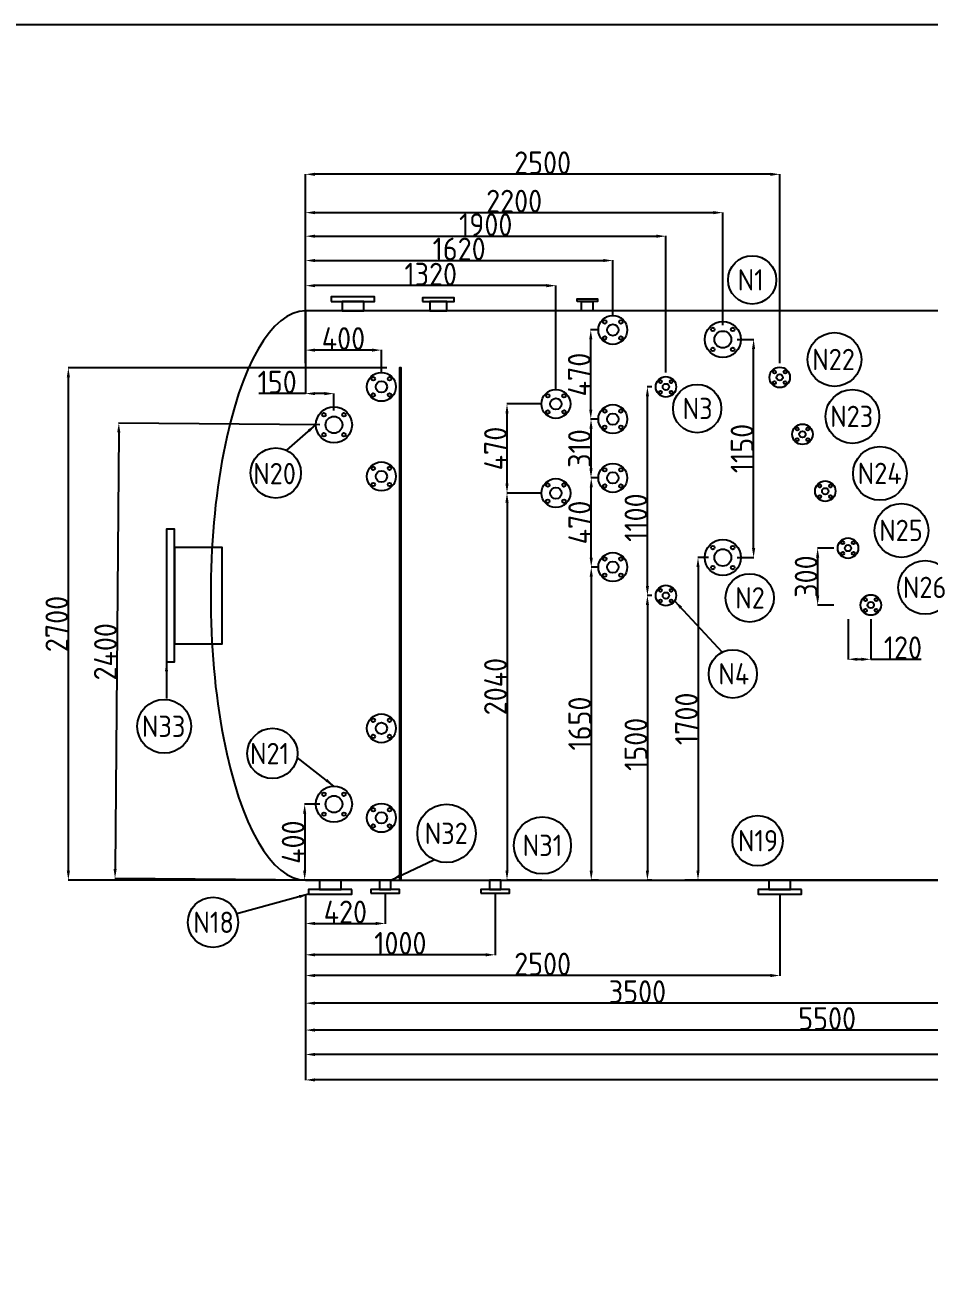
# Model space of a CAD drawing. Header units: inches. Extents: x 23330 to 45059, y 73 to 14133.
# Drawn here: x 27509 to 32275, y 7554 to 14133 of the extents above; entities that cross this region are included whole.
import ezdxf

# ---------------------------------------------------------------- set-up
doc = ezdxf.new("R2010")
doc.units = ezdxf.units.IN
doc.header["$LTSCALE"] = 40
doc.header["$MEASUREMENT"] = 0
doc.linetypes.add('CENTER2', pattern=[1.125, 0.75, -0.125, 0.125, -0.125])
doc.layers.add('fitting', color=7, linetype='CENTER2', lineweight=0)
doc.styles.get("Standard").update_dxf_attribs({"font": 'isocp.shx', "height": 120, "bigfont": '@extfont2.shx'})
doc.dimstyles.new('ISO-25', dxfattribs={"dimtxt": 120, "dimasz": 50, "dimexe": 1.25, "dimexo": 75, "dimtad": 1, "dimdec": 0, "dimtxsty": 'Standard', "dimcen": 0, "dimclrd": 1, "dimclre": 1, "dimclrt": 1, "dimazin": 0, "dimtfac": 1, "dimtdec": 0, "dimtmove": 0, "dimatfit": 3, "dimfxl": 1, "dimtfillclr": 1, "dimarcsym": 0})

# ---------------------------------------------------------------- blocks, each defined once
blk = doc.blocks.new('*U1')
blk.add_circle((0, 0), 9.53)
blk = doc.blocks.new('*U2')
at = {"color": 0, "linetype": 'ByBlock', "lineweight": -2, "transparency": 16777216}
for p, rotation in [((3339.6, 2662.7), 90.00000000000001), ((3339.6, 2557.3), 180), ((3444.9, 2557.3), 270)]:
    blk.add_blockref('*U1', p, dxfattribs=dict(at, rotation=rotation))
blk.add_blockref('*U1', (3444.9, 2662.7), dxfattribs=at)
blk = doc.blocks.new('*U3')
blk.add_circle((0, 0), 9.53)
blk = doc.blocks.new('*U4')
at = {"color": 0, "linetype": 'ByBlock', "lineweight": -2, "transparency": 16777216}
for p, rotation in [((3339.6, 2662.7), 90.00000000000001), ((3339.6, 2557.3), 180), ((3444.9, 2557.3), 270)]:
    blk.add_blockref('*U3', p, dxfattribs=dict(at, rotation=rotation))
blk.add_blockref('*U3', (3444.9, 2662.7), dxfattribs=at)
blk = doc.blocks.new('*U5')
blk.add_circle((0, 0), 7.87)
blk = doc.blocks.new('*U6')
at = {"color": 0, "linetype": 'ByBlock', "lineweight": -2, "transparency": 16777216}
for p, rotation in [((3853, 2645.4), 90), ((3932.4, 2645.4), 270), ((3892.7, 2605.7), 180)]:
    blk.add_blockref('*U5', p, dxfattribs=dict(at, rotation=rotation))
blk.add_blockref('*U5', (3892.7, 2685.1), dxfattribs=at)
blk = doc.blocks.new('*U7')
blk.add_circle((0, 0), 7.87)
blk = doc.blocks.new('*U8')
at = {"color": 0, "linetype": 'ByBlock', "lineweight": -2, "transparency": 16777216}
for p, rotation in [((3853, 2645.4), 90), ((3932.4, 2645.4), 270), ((3892.7, 2605.7), 180)]:
    blk.add_blockref('*U7', p, dxfattribs=dict(at, rotation=rotation))
blk.add_blockref('*U7', (3892.7, 2685.1), dxfattribs=at)
blk = doc.blocks.new('*U9')
blk.add_circle((0, 0), 9.53)
blk = doc.blocks.new('*U10')
at = {"color": 0, "linetype": 'ByBlock', "lineweight": -2, "transparency": 16777216}
for p, rotation in [((3339.6, 2662.7), 90.00000000000001), ((3339.6, 2557.3), 180), ((3444.9, 2557.3), 270)]:
    blk.add_blockref('*U9', p, dxfattribs=dict(at, rotation=rotation))
blk.add_blockref('*U9', (3444.9, 2662.7), dxfattribs=at)
blk = doc.blocks.new('*U11')
blk.add_circle((0, 0), 9.53)
blk = doc.blocks.new('*U12')
at = {"color": 0, "linetype": 'ByBlock', "lineweight": -2, "transparency": 16777216}
for p, rotation in [((3339.6, 2662.7), 90.00000000000001), ((3339.6, 2557.3), 180), ((3444.9, 2557.3), 270)]:
    blk.add_blockref('*U11', p, dxfattribs=dict(at, rotation=rotation))
blk.add_blockref('*U11', (3444.9, 2662.7), dxfattribs=at)
blk = doc.blocks.new('*U13')
blk.add_circle((0, 0), 7.87)
blk = doc.blocks.new('*U14')
at = {"color": 0, "linetype": 'ByBlock', "lineweight": -2, "transparency": 16777216}
for p, rotation in [((3853, 2645.4), 90), ((3932.4, 2645.4), 270), ((3892.7, 2605.7), 180)]:
    blk.add_blockref('*U13', p, dxfattribs=dict(at, rotation=rotation))
blk.add_blockref('*U13', (3892.7, 2685.1), dxfattribs=at)
blk = doc.blocks.new('*U15')
blk.add_circle((0, 0), 7.87)
blk = doc.blocks.new('*U16')
at = {"color": 0, "linetype": 'ByBlock', "lineweight": -2, "transparency": 16777216}
for p, rotation in [((3853, 2645.4), 90), ((3932.4, 2645.4), 270), ((3892.7, 2605.7), 180)]:
    blk.add_blockref('*U15', p, dxfattribs=dict(at, rotation=rotation))
blk.add_blockref('*U15', (3892.7, 2685.1), dxfattribs=at)
blk = doc.blocks.new('*U17')
blk.add_circle((0, 0), 7.87)
blk = doc.blocks.new('*U18')
at = {"color": 0, "linetype": 'ByBlock', "lineweight": -2, "transparency": 16777216}
for p, rotation in [((3853, 2645.4), 90), ((3932.4, 2645.4), 270), ((3892.7, 2605.7), 180)]:
    blk.add_blockref('*U17', p, dxfattribs=dict(at, rotation=rotation))
blk.add_blockref('*U17', (3892.7, 2685.1), dxfattribs=at)
blk = doc.blocks.new('*U19')
blk.add_circle((0, 0), 7.87)
blk = doc.blocks.new('*U20')
at = {"color": 0, "linetype": 'ByBlock', "lineweight": -2, "transparency": 16777216}
for p, rotation in [((3853, 2645.4), 90), ((3932.4, 2645.4), 270), ((3892.7, 2605.7), 180)]:
    blk.add_blockref('*U19', p, dxfattribs=dict(at, rotation=rotation))
blk.add_blockref('*U19', (3892.7, 2685.1), dxfattribs=at)
blk = doc.blocks.new('*U21')
blk.add_circle((0, 0), 7.87)
blk = doc.blocks.new('*U22')
at = {"color": 0, "linetype": 'ByBlock', "lineweight": -2, "transparency": 16777216}
for p, rotation in [((3853, 2645.4), 90), ((3932.4, 2645.4), 270), ((3892.7, 2605.7), 180)]:
    blk.add_blockref('*U21', p, dxfattribs=dict(at, rotation=rotation))
blk.add_blockref('*U21', (3892.7, 2685.1), dxfattribs=at)
blk = doc.blocks.new('*U23')
blk.add_circle((0, 0), 9.55)
blk = doc.blocks.new('*U24')
at = {"color": 0, "linetype": 'ByBlock', "lineweight": -2, "transparency": 16777216}
blk.add_blockref('*U23', (4349.7, 2315.5), dxfattribs=at)
for p, rotation in [((4289.3, 2255.2), 90), ((4410, 2255.2), 270.0000000000001), ((4349.7, 2194.8), 180)]:
    blk.add_blockref('*U23', p, dxfattribs=dict(at, rotation=rotation))
blk = doc.blocks.new('*U25')
blk.add_circle((0, 0), 9.55)
blk = doc.blocks.new('*U26')
at = {"color": 0, "linetype": 'ByBlock', "lineweight": -2, "transparency": 16777216}
blk.add_blockref('*U25', (4349.7, 2315.5), dxfattribs=at)
for p, rotation in [((4289.3, 2255.2), 90), ((4410, 2255.2), 270.0000000000001), ((4349.7, 2194.8), 180)]:
    blk.add_blockref('*U25', p, dxfattribs=dict(at, rotation=rotation))
blk = doc.blocks.new('*U27')
blk.add_circle((0, 0), 9.55)
blk = doc.blocks.new('*U28')
at = {"color": 0, "linetype": 'ByBlock', "lineweight": -2, "transparency": 16777216}
blk.add_blockref('*U27', (4349.7, 2315.5), dxfattribs=at)
for p, rotation in [((4289.3, 2255.2), 90), ((4410, 2255.2), 270.0000000000001), ((4349.7, 2194.8), 180)]:
    blk.add_blockref('*U27', p, dxfattribs=dict(at, rotation=rotation))
blk = doc.blocks.new('*U29')
blk.add_circle((0, 0), 9.55)
blk = doc.blocks.new('*U30')
at = {"color": 0, "linetype": 'ByBlock', "lineweight": -2, "transparency": 16777216}
blk.add_blockref('*U29', (4349.7, 2315.5), dxfattribs=at)
for p, rotation in [((4289.3, 2255.2), 90), ((4410, 2255.2), 270.0000000000001), ((4349.7, 2194.8), 180)]:
    blk.add_blockref('*U29', p, dxfattribs=dict(at, rotation=rotation))
blk = doc.blocks.new('*U31')
blk.add_circle((0, 0), 9.55)
blk = doc.blocks.new('*U32')
at = {"color": 0, "linetype": 'ByBlock', "lineweight": -2, "transparency": 16777216}
blk.add_blockref('*U31', (4349.7, 2315.5), dxfattribs=at)
for p, rotation in [((4289.3, 2255.2), 90), ((4410, 2255.2), 270.0000000000001), ((4349.7, 2194.8), 180)]:
    blk.add_blockref('*U31', p, dxfattribs=dict(at, rotation=rotation))
blk = doc.blocks.new('*U33')
blk.add_circle((0, 0), 9.55)
blk = doc.blocks.new('*U34')
at = {"color": 0, "linetype": 'ByBlock', "lineweight": -2, "transparency": 16777216}
blk.add_blockref('*U33', (4349.7, 2315.5), dxfattribs=at)
for p, rotation in [((4289.3, 2255.2), 90), ((4410, 2255.2), 270.0000000000001), ((4349.7, 2194.8), 180)]:
    blk.add_blockref('*U33', p, dxfattribs=dict(at, rotation=rotation))
blk = doc.blocks.new('*U35')
blk.add_circle((0, 0), 9.55)
blk = doc.blocks.new('*U36')
at = {"color": 0, "linetype": 'ByBlock', "lineweight": -2, "transparency": 16777216}
blk.add_blockref('*U35', (4349.7, 2315.5), dxfattribs=at)
for p, rotation in [((4289.3, 2255.2), 90), ((4410, 2255.2), 270.0000000000001), ((4349.7, 2194.8), 180)]:
    blk.add_blockref('*U35', p, dxfattribs=dict(at, rotation=rotation))
blk = doc.blocks.new('*U37')
blk.add_circle((0, 0), 9.55)
blk = doc.blocks.new('*U38')
at = {"color": 0, "linetype": 'ByBlock', "lineweight": -2, "transparency": 16777216}
blk.add_blockref('*U37', (4349.7, 2315.5), dxfattribs=at)
for p, rotation in [((4289.3, 2255.2), 90), ((4410, 2255.2), 270.0000000000001), ((4349.7, 2194.8), 180)]:
    blk.add_blockref('*U37', p, dxfattribs=dict(at, rotation=rotation))
blk = doc.blocks.new('*U39')
blk.add_circle((0, 0), 9.55)
blk = doc.blocks.new('*U40')
at = {"color": 0, "linetype": 'ByBlock', "lineweight": -2, "transparency": 16777216}
blk.add_blockref('*U39', (4349.7, 2315.5), dxfattribs=at)
for p, rotation in [((4289.3, 2255.2), 90), ((4410, 2255.2), 270.0000000000001), ((4349.7, 2194.8), 180)]:
    blk.add_blockref('*U39', p, dxfattribs=dict(at, rotation=rotation))
blk = doc.blocks.new('*U41')
blk.add_circle((0, 0), 9.55)
blk = doc.blocks.new('*U42')
at = {"color": 0, "linetype": 'ByBlock', "lineweight": -2, "transparency": 16777216}
blk.add_blockref('*U41', (4349.7, 2315.5), dxfattribs=at)
for p, rotation in [((4289.3, 2255.2), 90), ((4410, 2255.2), 270.0000000000001), ((4349.7, 2194.8), 180)]:
    blk.add_blockref('*U41', p, dxfattribs=dict(at, rotation=rotation))
blk = doc.blocks.new('*D98')
at = {"color": 1, "lineweight": -2, "transparency": 16777216}
for p, q in [((28987.7, 9550.3), (28987.7, 9395.4)), ((29407.7, 9550.3), (29407.7, 9395.4)), ((29037.7, 9396.7), (29357.7, 9396.7))]:
    blk.add_line(p, q, dxfattribs=at)
at = {"color": 1, "transparency": 16777216}
for points in [[(29037.7, 9405), (29037.7, 9388.3), (28987.7, 9396.7)], [(29357.7, 9405), (29357.7, 9388.3), (29407.7, 9396.7)]]:
    blk.add_solid(points, dxfattribs=at)
at = {"layer": 'Defpoints', "color": 0, "transparency": 16777216}
for p in [(28987.7, 9625.3), (29407.7, 9625.3), (29407.7, 9396.7)]:
    blk.add_point(p, dxfattribs=at)
at = {"color": 1, "transparency": 16777216, "insert": (29197.7, 9457.3), "char_height": 120, "attachment_point": 5}
blk.add_mtext('420', dxfattribs=at)
blk = doc.blocks.new('*D99')
at = {"color": 1, "lineweight": -2, "transparency": 16777216}
for p, q in [((28987.7, 9550.3), (28987.7, 9230.3)), ((29987.7, 9550.3), (29987.7, 9230.3)), ((29937.7, 9231.5), (29037.7, 9231.5))]:
    blk.add_line(p, q, dxfattribs=at)
at = {"color": 1, "transparency": 16777216}
for points in [[(29037.7, 9239.8), (29037.7, 9223.2), (28987.7, 9231.5)], [(29937.7, 9239.8), (29937.7, 9223.2), (29987.7, 9231.5)]]:
    blk.add_solid(points, dxfattribs=at)
at = {"layer": 'Defpoints', "color": 0, "transparency": 16777216}
for p in [(28987.7, 9625.3), (29987.7, 9625.3), (28987.7, 9231.5)]:
    blk.add_point(p, dxfattribs=at)
at = {"color": 1, "transparency": 16777216, "insert": (29487.7, 9292.1), "char_height": 120, "attachment_point": 5}
blk.add_mtext('1000', dxfattribs=at)
blk = doc.blocks.new('*D100')
at = {"color": 1, "lineweight": -2, "transparency": 16777216}
for p, q in [((28987.7, 9550.3), (28987.7, 9120.9)), ((31487.7, 9550.3), (31487.7, 9120.9)), ((31437.7, 9122.2), (29037.7, 9122.2))]:
    blk.add_line(p, q, dxfattribs=at)
at = {"color": 1, "transparency": 16777216}
for points in [[(29037.7, 9130.5), (29037.7, 9113.8), (28987.7, 9122.2)], [(31437.7, 9130.5), (31437.7, 9113.8), (31487.7, 9122.2)]]:
    blk.add_solid(points, dxfattribs=at)
at = {"layer": 'Defpoints', "color": 0, "transparency": 16777216}
for p in [(28987.7, 9625.3), (31487.7, 9625.3), (28987.7, 9122.2)]:
    blk.add_point(p, dxfattribs=at)
at = {"color": 1, "transparency": 16777216, "insert": (30237.7, 9182.8), "char_height": 120, "attachment_point": 5}
blk.add_mtext('2500', dxfattribs=at)
blk = doc.blocks.new('*D101')
at = {"color": 1, "lineweight": -2, "transparency": 16777216}
for p, q in [((28987.7, 9550.3), (28987.7, 8975)), ((32487.7, 9550.3), (32487.7, 8975)), ((32437.7, 8976.3), (29037.7, 8976.3))]:
    blk.add_line(p, q, dxfattribs=at)
at = {"color": 1, "transparency": 16777216}
for points in [[(29037.7, 8984.6), (29037.7, 8967.9), (28987.7, 8976.3)], [(32437.7, 8984.6), (32437.7, 8967.9), (32487.7, 8976.3)]]:
    blk.add_solid(points, dxfattribs=at)
at = {"layer": 'Defpoints', "color": 0, "transparency": 16777216}
for p in [(28987.7, 9625.3), (32487.7, 9625.3), (28987.7, 8976.3)]:
    blk.add_point(p, dxfattribs=at)
at = {"color": 1, "transparency": 16777216, "insert": (30737.7, 9036.9), "char_height": 120, "attachment_point": 5}
blk.add_mtext('3500', dxfattribs=at)
blk = doc.blocks.new('*D102')
at = {"color": 1, "lineweight": -2, "transparency": 16777216}
for p, q in [((28987.7, 9550.3), (28987.7, 8833.3)), ((34487.7, 9550.3), (34487.7, 8833.3)), ((34437.7, 8834.6), (29037.7, 8834.6))]:
    blk.add_line(p, q, dxfattribs=at)
at = {"color": 1, "transparency": 16777216}
for points in [[(29037.7, 8842.9), (29037.7, 8826.3), (28987.7, 8834.6)], [(34437.7, 8842.9), (34437.7, 8826.3), (34487.7, 8834.6)]]:
    blk.add_solid(points, dxfattribs=at)
at = {"layer": 'Defpoints', "color": 0, "transparency": 16777216}
for p in [(28987.7, 9625.3), (34487.7, 9625.3), (28987.7, 8834.6)]:
    blk.add_point(p, dxfattribs=at)
at = {"color": 1, "transparency": 16777216, "insert": (31737.7, 8895.2), "char_height": 120, "attachment_point": 5}
blk.add_mtext('5500', dxfattribs=at)
blk = doc.blocks.new('*D103')
at = {"color": 1, "lineweight": -2, "transparency": 16777216}
for p, q in [((28987.7, 9550.3), (28987.7, 8704.8)), ((36487.7, 9550.3), (36487.7, 8704.8)), ((36437.7, 8706.1), (29037.7, 8706.1))]:
    blk.add_line(p, q, dxfattribs=at)
at = {"color": 1, "transparency": 16777216}
for points in [[(29037.7, 8714.4), (29037.7, 8697.7), (28987.7, 8706.1)], [(36437.7, 8714.4), (36437.7, 8697.7), (36487.7, 8706.1)]]:
    blk.add_solid(points, dxfattribs=at)
at = {"layer": 'Defpoints', "color": 0, "transparency": 16777216}
for p in [(28987.7, 9625.3), (36487.7, 9625.3), (28987.7, 8706.1)]:
    blk.add_point(p, dxfattribs=at)
at = {"color": 1, "transparency": 16777216, "insert": (32737.7, 8766.7), "char_height": 120, "attachment_point": 5}
blk.add_mtext('7500', dxfattribs=at)
blk = doc.blocks.new('*D104')
at = {"color": 1, "lineweight": -2, "transparency": 16777216}
for p, q in [((28987.7, 9550.3), (28987.7, 8570.6)), ((37487.7, 9550.3), (37487.7, 8570.6)), ((37437.7, 8571.9), (29037.7, 8571.9))]:
    blk.add_line(p, q, dxfattribs=at)
at = {"color": 1, "transparency": 16777216}
for points in [[(29037.7, 8580.2), (29037.7, 8563.6), (28987.7, 8571.9)], [(37437.7, 8580.2), (37437.7, 8563.6), (37487.7, 8571.9)]]:
    blk.add_solid(points, dxfattribs=at)
at = {"layer": 'Defpoints', "color": 0, "transparency": 16777216}
for p in [(28987.7, 9625.3), (37487.7, 9625.3), (28987.7, 8571.9)]:
    blk.add_point(p, dxfattribs=at)
at = {"color": 1, "transparency": 16777216, "insert": (33237.7, 8632.5), "char_height": 120, "attachment_point": 5}
blk.add_mtext('8500', dxfattribs=at)
blk = doc.blocks.new('*D105')
at = {"color": 1, "lineweight": -2, "transparency": 16777216}
for p, q in [((29062.7, 10025.3), (28981.9, 10025.3)), ((28983.2, 9975.3), (28983.2, 9675.3)), ((29062.7, 9625.3), (28981.9, 9625.3))]:
    blk.add_line(p, q, dxfattribs=at)
at = {"color": 1, "transparency": 16777216}
for points in [[(28974.8, 9975.3), (28991.5, 9975.3), (28983.2, 10025.3)], [(28974.8, 9675.3), (28991.5, 9675.3), (28983.2, 9625.3)]]:
    blk.add_solid(points, dxfattribs=at)
at = {"layer": 'Defpoints', "color": 0, "transparency": 16777216}
for p in [(29137.7, 10025.3), (28983.2, 9625.3), (29137.7, 9625.3)]:
    blk.add_point(p, dxfattribs=at)
at = {"color": 1, "transparency": 16777216, "insert": (28922.5, 9825.3), "char_height": 120, "attachment_point": 5, "rotation": 90}
blk.add_mtext('400', dxfattribs=at)
blk = doc.blocks.new('*D106')
at = {"color": 1, "lineweight": -2, "transparency": 16777216}
for p, q in [((28003.1, 11984.8), (27983.9, 9684.4)), ((29062.7, 12026), (28002.3, 12034.8)), ((29042.7, 9625.6), (27982.3, 9634.5))]:
    blk.add_line(p, q, dxfattribs=at)
at = {"color": 1, "transparency": 16777216}
for points in [[(27994.8, 11984.9), (28011.4, 11984.7), (28003.5, 12034.8)], [(27975.6, 9684.5), (27992.3, 9684.4), (27983.5, 9634.5)]]:
    blk.add_solid(points, dxfattribs=at)
at = {"layer": 'Defpoints', "color": 0, "transparency": 16777216}
for p in [(29137.7, 12025.3), (27983.5, 9634.5), (29117.7, 9625, 12)]:
    blk.add_point(p, dxfattribs=at)
at = {"color": 1, "transparency": 16777216, "insert": (27932.8, 10828.8), "char_height": 120, "attachment_point": 5, "rotation": 89.52261}
blk.add_mtext('2400', dxfattribs=at)
blk = doc.blocks.new('*D107')
at = {"color": 1, "lineweight": -2, "transparency": 16777216}
for p, q in [((29416.7, 12325.3), (27736.2, 12325.3)), ((27737.4, 9675.3), (27737.4, 12275.3)), ((29416.7, 9625.3), (27736.2, 9625.3))]:
    blk.add_line(p, q, dxfattribs=at)
at = {"color": 1, "transparency": 16777216}
for points in [[(27729.1, 12275.3), (27745.7, 12275.3), (27737.4, 12325.3)], [(27729.1, 9675.3), (27745.7, 9675.3), (27737.4, 9625.3)]]:
    blk.add_solid(points, dxfattribs=at)
at = {"layer": 'Defpoints', "color": 0, "transparency": 16777216}
for p in [(27737.4, 12325.3), (29491.7, 12325.3), (29491.7, 9625.3)]:
    blk.add_point(p, dxfattribs=at)
at = {"color": 1, "transparency": 16777216, "insert": (27676.8, 10975.3), "char_height": 120, "attachment_point": 5, "rotation": 90}
blk.add_mtext('2700', dxfattribs=at)
blk = doc.blocks.new('*D115')
at = {"color": 1, "lineweight": -2, "transparency": 16777216}
for p, q in [((30232.7, 11665.3), (30048.6, 11665.3)), ((30049.9, 11615.3), (30049.9, 9675.3)), ((30232.7, 9625.3), (30048.6, 9625.3))]:
    blk.add_line(p, q, dxfattribs=at)
at = {"color": 1, "transparency": 16777216}
for points in [[(30041.6, 11615.3), (30058.2, 11615.3), (30049.9, 11665.3)], [(30041.6, 9675.3), (30058.2, 9675.3), (30049.9, 9625.3)]]:
    blk.add_solid(points, dxfattribs=at)
at = {"layer": 'Defpoints', "color": 0, "transparency": 16777216}
for p in [(30307.7, 11665.3), (30049.9, 9625.3), (30307.7, 9625.3)]:
    blk.add_point(p, dxfattribs=at)
at = {"color": 1, "transparency": 16777216, "insert": (29989.3, 10645.3), "char_height": 120, "attachment_point": 5, "rotation": 90}
blk.add_mtext('2040', dxfattribs=at)
blk = doc.blocks.new('*D116')
at = {"color": 1, "lineweight": -2, "transparency": 16777216}
for p, q in [((30232.7, 12135.3), (30048.6, 12135.3)), ((30049.9, 11715.3), (30049.9, 12085.3)), ((30232.7, 11665.3), (30048.6, 11665.3))]:
    blk.add_line(p, q, dxfattribs=at)
at = {"color": 1, "transparency": 16777216}
for points in [[(30041.6, 12085.3), (30058.2, 12085.3), (30049.9, 12135.3)], [(30041.6, 11715.3), (30058.2, 11715.3), (30049.9, 11665.3)]]:
    blk.add_solid(points, dxfattribs=at)
at = {"layer": 'Defpoints', "color": 0, "transparency": 16777216}
for p in [(30049.9, 12135.3), (30307.7, 12135.3), (30307.7, 11665.3)]:
    blk.add_point(p, dxfattribs=at)
at = {"color": 1, "transparency": 16777216, "insert": (29989.3, 11900.3), "char_height": 120, "attachment_point": 5, "rotation": 90}
blk.add_mtext('470', dxfattribs=at)
blk = doc.blocks.new('*D117')
at = {"color": 1, "lineweight": -2, "transparency": 16777216}
for p, q in [((30532.7, 11275.3), (30492.8, 11275.3)), ((30494.1, 11225.3), (30494.1, 9675.3)), ((30532.7, 9625.3), (30492.8, 9625.3))]:
    blk.add_line(p, q, dxfattribs=at)
at = {"color": 1, "transparency": 16777216}
for points in [[(30485.8, 11225.3), (30502.4, 11225.3), (30494.1, 11275.3)], [(30485.8, 9675.3), (30502.4, 9675.3), (30494.1, 9625.3)]]:
    blk.add_solid(points, dxfattribs=at)
at = {"layer": 'Defpoints', "color": 0, "transparency": 16777216}
for p in [(30607.7, 11275.3), (30494.1, 9625.3), (30607.7, 9625.3)]:
    blk.add_point(p, dxfattribs=at)
at = {"color": 1, "transparency": 16777216, "insert": (30433.5, 10450.3), "char_height": 120, "attachment_point": 5, "rotation": 90}
blk.add_mtext('1650', dxfattribs=at)
blk = doc.blocks.new('*D118')
at = {"color": 1, "lineweight": -2, "transparency": 16777216}
for p, q in [((30532.7, 11745.3), (30492.8, 11745.3)), ((30494.1, 11325.3), (30494.1, 11695.3)), ((30532.7, 11275.3), (30492.8, 11275.3))]:
    blk.add_line(p, q, dxfattribs=at)
at = {"color": 1, "transparency": 16777216}
for points in [[(30485.8, 11695.3), (30502.4, 11695.3), (30494.1, 11745.3)], [(30485.8, 11325.3), (30502.4, 11325.3), (30494.1, 11275.3)]]:
    blk.add_solid(points, dxfattribs=at)
at = {"layer": 'Defpoints', "color": 0, "transparency": 16777216}
for p in [(30494.1, 11745.3), (30607.7, 11745.3), (30607.7, 11275.3)]:
    blk.add_point(p, dxfattribs=at)
at = {"color": 1, "transparency": 16777216, "insert": (30433.5, 11510.3), "char_height": 120, "attachment_point": 5, "rotation": 90}
blk.add_mtext('470', dxfattribs=at)
blk = doc.blocks.new('*D119')
at = {"color": 1, "lineweight": -2, "transparency": 16777216}
for p, q in [((30532.7, 12055.3), (30491.6, 12055.3)), ((30492.8, 11795.3), (30492.8, 12005.3)), ((30532.7, 11745.3), (30491.6, 11745.3))]:
    blk.add_line(p, q, dxfattribs=at)
at = {"color": 1, "transparency": 16777216}
for points in [[(30484.5, 12005.3), (30501.2, 12005.3), (30492.8, 12055.3)], [(30484.5, 11795.3), (30501.2, 11795.3), (30492.8, 11745.3)]]:
    blk.add_solid(points, dxfattribs=at)
at = {"layer": 'Defpoints', "color": 0, "transparency": 16777216}
for p in [(30492.8, 12055.3), (30607.7, 12055.3), (30607.7, 11745.3)]:
    blk.add_point(p, dxfattribs=at)
at = {"color": 1, "transparency": 16777216, "insert": (30432.2, 11900.3), "char_height": 120, "attachment_point": 5, "rotation": 90}
blk.add_mtext('310', dxfattribs=at)
blk = doc.blocks.new('*D120')
at = {"color": 1, "lineweight": -2, "transparency": 16777216}
for p, q in [((30532.7, 12525.3), (30490.3, 12525.3)), ((30491.6, 12105.3), (30491.6, 12475.3)), ((30532.7, 12055.3), (30490.3, 12055.3))]:
    blk.add_line(p, q, dxfattribs=at)
at = {"color": 1, "transparency": 16777216}
for points in [[(30483.3, 12475.3), (30499.9, 12475.3), (30491.6, 12525.3)], [(30483.3, 12105.3), (30499.9, 12105.3), (30491.6, 12055.3)]]:
    blk.add_solid(points, dxfattribs=at)
at = {"layer": 'Defpoints', "color": 0, "transparency": 16777216}
for p in [(30491.6, 12525.3), (30607.7, 12525.3), (30607.7, 12055.3)]:
    blk.add_point(p, dxfattribs=at)
at = {"color": 1, "transparency": 16777216, "insert": (30431, 12290.3), "char_height": 120, "attachment_point": 5, "rotation": 90}
blk.add_mtext('470', dxfattribs=at)
blk = doc.blocks.new('*D121')
at = {"color": 1, "lineweight": -2, "transparency": 16777216}
for p, q in [((30812.7, 11125.3), (30788.9, 11125.3)), ((30790.2, 11075.3), (30790.2, 9675.3)), ((30812.7, 9625.3), (30788.9, 9625.3))]:
    blk.add_line(p, q, dxfattribs=at)
at = {"color": 1, "transparency": 16777216}
for points in [[(30781.9, 11075.3), (30798.5, 11075.3), (30790.2, 11125.3)], [(30781.9, 9675.3), (30798.5, 9675.3), (30790.2, 9625.3)]]:
    blk.add_solid(points, dxfattribs=at)
at = {"layer": 'Defpoints', "color": 0, "transparency": 16777216}
for p in [(30887.7, 11125.3), (30790.2, 9625.3), (30887.7, 9625.3)]:
    blk.add_point(p, dxfattribs=at)
at = {"color": 1, "transparency": 16777216, "insert": (30729.6, 10340.7), "char_height": 120, "attachment_point": 5, "rotation": 90}
blk.add_mtext('1500', dxfattribs=at)
blk = doc.blocks.new('*D122')
at = {"color": 1, "lineweight": -2, "transparency": 16777216}
for p, q in [((30812.7, 12225.3), (30788.9, 12225.3)), ((30790.2, 11175.3), (30790.2, 12175.3)), ((30812.7, 11125.3), (30788.9, 11125.3))]:
    blk.add_line(p, q, dxfattribs=at)
at = {"color": 1, "transparency": 16777216}
for points in [[(30781.9, 12175.3), (30798.5, 12175.3), (30790.2, 12225.3)], [(30781.9, 11175.3), (30798.5, 11175.3), (30790.2, 11125.3)]]:
    blk.add_solid(points, dxfattribs=at)
at = {"layer": 'Defpoints', "color": 0, "transparency": 16777216}
for p in [(30790.2, 12225.3), (30887.7, 12225.3), (30887.7, 11125.3)]:
    blk.add_point(p, dxfattribs=at)
at = {"color": 1, "transparency": 16777216, "insert": (30729.6, 11536), "char_height": 120, "attachment_point": 5, "rotation": 90}
blk.add_mtext('1100', dxfattribs=at)
blk = doc.blocks.new('*D123')
at = {"color": 1, "lineweight": -2, "transparency": 16777216}
for p, q in [((31112.7, 11325.3), (31055.6, 11325.3)), ((31056.9, 11275.3), (31056.9, 9675.3)), ((31112.7, 9625.3), (31055.6, 9625.3))]:
    blk.add_line(p, q, dxfattribs=at)
at = {"color": 1, "transparency": 16777216}
for points in [[(31048.5, 11275.3), (31065.2, 11275.3), (31056.9, 11325.3)], [(31048.5, 9675.3), (31065.2, 9675.3), (31056.9, 9625.3)]]:
    blk.add_solid(points, dxfattribs=at)
at = {"layer": 'Defpoints', "color": 0, "transparency": 16777216}
for p in [(31187.7, 11325.3), (31056.9, 9625.3), (31187.7, 9625.3)]:
    blk.add_point(p, dxfattribs=at)
at = {"color": 1, "transparency": 16777216, "insert": (30996.2, 10475.3), "char_height": 120, "attachment_point": 5, "rotation": 90}
blk.add_mtext('1700', dxfattribs=at)
blk = doc.blocks.new('*D124')
at = {"color": 1, "lineweight": -2, "transparency": 16777216}
for p, q in [((31262.7, 12475.3), (31351.2, 12475.3)), ((31350, 11375.3), (31350, 12425.3)), ((31262.7, 11325.3), (31351.2, 11325.3))]:
    blk.add_line(p, q, dxfattribs=at)
at = {"color": 1, "transparency": 16777216}
for points in [[(31341.6, 12425.3), (31358.3, 12425.3), (31350, 12475.3)], [(31341.6, 11375.3), (31358.3, 11375.3), (31350, 11325.3)]]:
    blk.add_solid(points, dxfattribs=at)
at = {"layer": 'Defpoints', "color": 0, "transparency": 16777216}
for p in [(31187.7, 12475.3), (31350, 12475.3), (31187.7, 11325.3)]:
    blk.add_point(p, dxfattribs=at)
at = {"color": 1, "transparency": 16777216, "insert": (31289.3, 11900.3), "char_height": 120, "attachment_point": 5, "rotation": 90}
blk.add_mtext('1150', dxfattribs=at)
blk = doc.blocks.new('*D125')
at = {"color": 1, "lineweight": -2, "transparency": 16777216}
for p, q in [((28987.7, 12700.1), (28987.7, 12760)), ((30257.7, 12758.8), (29037.7, 12758.8)), ((30307.7, 12210.3), (30307.7, 12760))]:
    blk.add_line(p, q, dxfattribs=at)
at = {"color": 1, "transparency": 16777216}
for points in [[(29037.7, 12767.1), (29037.7, 12750.5), (28987.7, 12758.8)], [(30257.7, 12767.1), (30257.7, 12750.5), (30307.7, 12758.8)]]:
    blk.add_solid(points, dxfattribs=at)
at = {"layer": 'Defpoints', "color": 0, "transparency": 16777216}
for p in [(28987.7, 12758.8), (28987.7, 12625.1), (30307.7, 12135.3)]:
    blk.add_point(p, dxfattribs=at)
at = {"color": 1, "transparency": 16777216, "insert": (29647.7, 12819.4), "char_height": 120, "attachment_point": 5}
blk.add_mtext('1320', dxfattribs=at)
blk = doc.blocks.new('*D126')
at = {"color": 1, "lineweight": -2, "transparency": 16777216}
for p, q in [((28987.7, 12700.3), (28987.7, 12892.7)), ((29037.7, 12891.4), (30557.7, 12891.4)), ((30607.7, 12600.3), (30607.7, 12892.7))]:
    blk.add_line(p, q, dxfattribs=at)
at = {"color": 1, "transparency": 16777216}
for points in [[(29037.7, 12899.8), (29037.7, 12883.1), (28987.7, 12891.4)], [(30557.7, 12899.8), (30557.7, 12883.1), (30607.7, 12891.4)]]:
    blk.add_solid(points, dxfattribs=at)
at = {"layer": 'Defpoints', "color": 0, "transparency": 16777216}
for p in [(30607.7, 12891.4), (28987.7, 12625.3), (30607.7, 12525.3)]:
    blk.add_point(p, dxfattribs=at)
at = {"color": 1, "transparency": 16777216, "insert": (29797.7, 12952.1), "char_height": 120, "attachment_point": 5}
blk.add_mtext('1620', dxfattribs=at)
blk = doc.blocks.new('*D127')
at = {"color": 1, "lineweight": -2, "transparency": 16777216}
for p, q in [((28987.7, 12700.3), (28987.7, 13020.8)), ((29037.7, 13019.5), (30837.7, 13019.5)), ((30887.7, 12300.3), (30887.7, 13020.8))]:
    blk.add_line(p, q, dxfattribs=at)
at = {"color": 1, "transparency": 16777216}
for points in [[(29037.7, 13027.9), (29037.7, 13011.2), (28987.7, 13019.5)], [(30837.7, 13027.9), (30837.7, 13011.2), (30887.7, 13019.5)]]:
    blk.add_solid(points, dxfattribs=at)
at = {"layer": 'Defpoints', "color": 0, "transparency": 16777216}
for p in [(30887.7, 13019.5), (28987.7, 12625.3), (30887.7, 12225.3)]:
    blk.add_point(p, dxfattribs=at)
at = {"color": 1, "transparency": 16777216, "insert": (29937.7, 13080.2), "char_height": 120, "attachment_point": 5}
blk.add_mtext('1900', dxfattribs=at)
blk = doc.blocks.new('*D128')
at = {"color": 1, "lineweight": -2, "transparency": 16777216}
for p, q in [((28987.7, 12700.3), (28987.7, 13144.9)), ((29037.7, 13143.7), (31137.7, 13143.7)), ((31187.7, 12550.3), (31187.7, 13144.9))]:
    blk.add_line(p, q, dxfattribs=at)
at = {"color": 1, "transparency": 16777216}
for points in [[(29037.7, 13152), (29037.7, 13135.3), (28987.7, 13143.7)], [(31137.7, 13152), (31137.7, 13135.3), (31187.7, 13143.7)]]:
    blk.add_solid(points, dxfattribs=at)
at = {"layer": 'Defpoints', "color": 0, "transparency": 16777216}
for p in [(31187.7, 13143.7), (28987.7, 12625.3), (31187.7, 12475.3)]:
    blk.add_point(p, dxfattribs=at)
at = {"color": 1, "transparency": 16777216, "insert": (30087.7, 13204.3), "char_height": 120, "attachment_point": 5}
blk.add_mtext('2200', dxfattribs=at)
blk = doc.blocks.new('*D129')
at = {"color": 1, "lineweight": -2, "transparency": 16777216}
for p, q in [((28987.7, 12550.3), (28987.7, 12188.5)), ((28987.7, 12189.8), (28741.7, 12189.8)), ((29087.7, 12189.8), (29037.7, 12189.8)), ((29137.7, 12100.3), (29137.7, 12191))]:
    blk.add_line(p, q, dxfattribs=at)
at = {"color": 1, "transparency": 16777216}
for points in [[(29037.7, 12198.1), (29037.7, 12181.5), (28987.7, 12189.8)], [(29087.7, 12198.1), (29087.7, 12181.5), (29137.7, 12189.8)]]:
    blk.add_solid(points, dxfattribs=at)
at = {"layer": 'Defpoints', "color": 0, "transparency": 16777216}
for p in [(28987.7, 12625.3), (29137.7, 12189.8), (29137.7, 12025.3)]:
    blk.add_point(p, dxfattribs=at)
at = {"color": 1, "transparency": 16777216, "insert": (28838.3, 12250.4), "char_height": 120, "attachment_point": 5}
blk.add_mtext('150', dxfattribs=at)
blk = doc.blocks.new('*D130')
at = {"color": 1, "lineweight": -2, "transparency": 16777216}
for p, q in [((28987.7, 12550.3), (28987.7, 12417.7)), ((29337.7, 12419), (29037.7, 12419)), ((29387.7, 12300.3), (29387.7, 12420.2))]:
    blk.add_line(p, q, dxfattribs=at)
at = {"color": 1, "transparency": 16777216}
for points in [[(29037.7, 12427.3), (29037.7, 12410.7), (28987.7, 12419)], [(29337.7, 12427.3), (29337.7, 12410.7), (29387.7, 12419)]]:
    blk.add_solid(points, dxfattribs=at)
at = {"layer": 'Defpoints', "color": 0, "transparency": 16777216}
for p in [(28987.7, 12625.3), (28987.7, 12419), (29387.7, 12225.3)]:
    blk.add_point(p, dxfattribs=at)
at = {"color": 1, "transparency": 16777216, "insert": (29187.7, 12479.6), "char_height": 120, "attachment_point": 5}
blk.add_mtext('400', dxfattribs=at)
blk = doc.blocks.new('*D131')
at = {"color": 1, "lineweight": -2, "transparency": 16777216}
for p, q in [((28987.7, 12350.3), (28987.7, 13347)), ((31437.7, 13345.8), (29037.7, 13345.8)), ((31487.7, 12350.3), (31487.7, 13347))]:
    blk.add_line(p, q, dxfattribs=at)
at = {"color": 1, "transparency": 16777216}
for points in [[(29037.7, 13354.1), (29037.7, 13337.5), (28987.7, 13345.8)], [(31437.7, 13354.1), (31437.7, 13337.5), (31487.7, 13345.8)]]:
    blk.add_solid(points, dxfattribs=at)
at = {"layer": 'Defpoints', "color": 0, "transparency": 16777216}
for p in [(28987.7, 13345.8), (28987.7, 12275.3), (31487.7, 12275.3)]:
    blk.add_point(p, dxfattribs=at)
at = {"color": 1, "transparency": 16777216, "insert": (30237.7, 13406.4), "char_height": 120, "attachment_point": 5}
blk.add_mtext('2500', dxfattribs=at)
blk = doc.blocks.new('*D132')
at = {"color": 1, "lineweight": -2, "transparency": 16777216}
for p, q in [((31847.7, 11000.3), (31847.7, 10788)), ((31967.7, 11000.3), (31967.7, 10788)), ((31897.7, 10789.2), (31917.7, 10789.2)), ((31967.7, 10789.2), (32233.8, 10789.2))]:
    blk.add_line(p, q, dxfattribs=at)
at = {"color": 1, "transparency": 16777216}
for points in [[(31897.7, 10797.5), (31897.7, 10780.9), (31847.7, 10789.2)], [(31917.7, 10797.5), (31917.7, 10780.9), (31967.7, 10789.2)]]:
    blk.add_solid(points, dxfattribs=at)
at = {"layer": 'Defpoints', "color": 0, "transparency": 16777216}
for p in [(31847.7, 11075.3), (31967.7, 11075.3), (31847.7, 10789.2)]:
    blk.add_point(p, dxfattribs=at)
at = {"color": 1, "transparency": 16777216, "insert": (32137.1, 10849.8), "char_height": 120, "attachment_point": 5}
blk.add_mtext('120', dxfattribs=at)
blk = doc.blocks.new('*D133')
at = {"color": 1, "lineweight": -2, "transparency": 16777216}
for p, q in [((31772.7, 11375.3), (31686.3, 11375.3)), ((31687.6, 11325.3), (31687.6, 11125.3)), ((31772.7, 11075.3), (31686.3, 11075.3))]:
    blk.add_line(p, q, dxfattribs=at)
at = {"color": 1, "transparency": 16777216}
for points in [[(31679.2, 11325.3), (31695.9, 11325.3), (31687.6, 11375.3)], [(31679.2, 11125.3), (31695.9, 11125.3), (31687.6, 11075.3)]]:
    blk.add_solid(points, dxfattribs=at)
at = {"layer": 'Defpoints', "color": 0, "transparency": 16777216}
for p in [(31847.7, 11375.3), (31687.6, 11075.3), (31847.7, 11075.3)]:
    blk.add_point(p, dxfattribs=at)
at = {"color": 1, "transparency": 16777216, "insert": (31626.9, 11225.3), "char_height": 120, "attachment_point": 5, "rotation": 90}
blk.add_mtext('300', dxfattribs=at)

msp = doc.modelspace()

# ---------------------------------------------------------------- hatches: boundary and pattern name
at = {"layer": 'Defpoints'}
h = msp.add_hatch(dxfattribs=at)
h.set_pattern_fill('ANSI31', color=256, scale=100)
h.set_pattern_definition([(45, (-581.248, 652.653), (-8.838835, 8.838835), [])])
h.paths.add_polyline_path([(29491.7, 12325.3), (29483.7, 12325.3), (29483.7, 9625.3), (29491.7, 9625.3)])

# ---------------------------------------------------------------- linework, layer by layer
for p, q in [((30443.1, 12625.3), (30443.1, 12675.3)), ((30443.1, 12675.3), (30503.4, 12675.3)), ((30503.4, 12625.3), (30503.4, 12675.3)), ((28987.7, 12625.3), (28987.7, 12546)), ((33487.7, 9625.3), (30987.7, 9625.3))]:
    msp.add_line(p, q)
for points in [[(23329.7, 72.9), (45059.1, 72.9), (45059.1, 14133.1), (23329.7, 14133.1)], [(29123.4, 12675.3), (29352, 12675.3), (29352, 12699.2), (29123.4, 12699.2)], [(29294.9, 12675.3), (29180.6, 12675.3), (29180.6, 12625.3), (29294.9, 12625.3)], [(29603.6, 12675.3), (29771.8, 12675.3), (29771.8, 12694.4), (29603.6, 12694.4)], [(29643.3, 12625.3), (29732.2, 12625.3), (29732.2, 12675.3), (29643.3, 12675.3)], [(30419.3, 12675.3), (30419.3, 12689.3), (30527.3, 12689.3), (30527.3, 12675.3)], [(29483.7, 9625.3), (29491.7, 9625.3), (29491.7, 12325.3), (29483.7, 12325.3)], [(28254.8, 10776.1), (28297.7, 10776.1), (28297.7, 11474.6), (28254.8, 11474.6)], [(28297.7, 10871.3), (28547.7, 10871.3), (28547.7, 11379.3), (28297.7, 11379.3)], [(29377.6, 9575.3), (29437.9, 9575.3), (29437.9, 9625.3), (29377.6, 9625.3)], [(29957.6, 9575.3), (30017.9, 9575.3), (30017.9, 9625.3), (29957.6, 9625.3)], [(31430.6, 9575.3), (31544.9, 9575.3), (31544.9, 9625), (31430.6, 9625)], [(29331.5, 9556.3), (29483.9, 9556.3), (29483.9, 9575.3), (29331.5, 9575.3)], [(29911.5, 9556.3), (30063.9, 9556.3), (30063.9, 9575.3), (29911.5, 9575.3)], [(31602, 9575.3), (31373.4, 9575.3), (31373.4, 9551.5), (31602, 9551.5)]]:
    msp.add_lwpolyline(points, close=True)
for points in [[(38487.7, 12625.3), (28987.7, 12625.3)], [(28987.7, 9625.3), (38487.7, 9625.3)]]:
    msp.add_lwpolyline(points)
at = {"elevation": 12}
for points in [[(29060.6, 9575.3), (29174.9, 9575.3), (29174.9, 9625), (29060.6, 9625)], [(29232, 9575.3), (29003.4, 9575.3), (29003.4, 9551.5), (29232, 9551.5)]]:
    msp.add_lwpolyline(points, close=True, dxfattribs=at)
for centre, radius in [((31342.4, 12789.1), 127.3), ((30607.7, 12525.3), 76.2), ((31187.7, 12475.3), 95.2), ((30607.7, 12525.3), 30.1), ((31187.7, 12475.3), 44.5), ((31776.5, 12369.5), 141.8), ((31487.7, 12275.3), 54), ((29387.7, 12225.3), 76.2), ((29387.7, 12225.3), 30.1), ((30887.7, 12225.3), 54), ((30887.7, 12225.3), 16.7), ((31052.4, 12111.1), 127.3), ((31487.7, 12275.3), 16.7), ((30307.7, 12135.3), 76.2), ((31870.9, 12069.4), 141.8), ((29137.7, 12025.3), 95.2), ((30307.7, 12135.3), 30.1), ((30607.7, 12055.3), 76.2), ((29137.7, 12025.3), 44.5), ((30607.7, 12055.3), 30.1), ((31607.7, 11975.3), 54), ((31607.7, 11975.3), 16.7), ((32016.2, 11769), 141.8), ((28830.7, 11771.4), 132.5), ((29387.7, 11753.3), 76.2), ((29387.7, 11753.3), 30.1), ((30607.7, 11745.3), 76.2), ((30307.7, 11665.3), 76.2), ((30607.7, 11745.3), 30.1), ((31727.7, 11675.3), 54), ((30307.7, 11665.3), 30.1), ((31727.7, 11675.3), 16.7), ((32129.5, 11468.5), 141.8), ((31187.7, 11325.3), 95.2), ((31847.7, 11375.3), 54), ((31847.7, 11375.3), 16.7), ((30607.7, 11275.3), 76.2), ((31187.7, 11325.3), 44.5), ((30607.7, 11275.3), 30.1), ((32254.4, 11168.1), 141.8), ((31329.3, 11112.9), 127.3), ((30887.7, 11125.3), 54), ((30887.7, 11125.3), 16.7), ((31967.7, 11075.3), 54), ((31967.7, 11075.3), 16.7), ((31240.5, 10712.4), 127.3), ((28242.6, 10435.9), 141.8), ((29387.7, 10425.3), 76.2), ((28813.3, 10292.9), 132.5), ((29387.7, 10425.3), 30.1), ((29137.7, 10025.3), 95.2), ((29137.7, 10025.3), 44.5), ((29387.7, 9953.3), 76.2), ((29731.4, 9871.6), 154.2), ((29387.7, 9953.3), 30.1), ((30236.4, 9808.3), 150.5), ((31371.1, 9832.7), 132.5), ((28500, 9402.5), 132.5)]:
    msp.add_circle(centre, radius)
msp.add_ellipse((28987.7, 11125.3), major_axis=(0, 1500), ratio=0.333333, start_param=0, end_param=3.141593)

# ---------------------------------------------------------------- block references
at = {"rotation": 45}
for name, p in [('*U26', (29126.7, 7855)), ('*U32', (27906.7, 7555)), ('*U14', (30605.8, 7652.2)), ('*U8', (30005.8, 7602.2)), ('*U40', (28826.7, 7465)), ('*U24', (29126.7, 7385)), ('*U16', (30725.8, 7352.2)), ('*U34', (27906.7, 7083)), ('*U28', (29126.7, 7075)), ('*U42', (28826.7, 6995)), ('*U18', (30845.8, 7052.2)), ('*U20', (30965.8, 6752.2)), ('*U30', (29126.7, 6605)), ('*U6', (30005.8, 6502.2)), ('*U22', (31085.8, 6452.2)), ('*U36', (27906.7, 5755)), ('*U38', (27906.7, 5283))]:
    msp.add_blockref(name, p, dxfattribs=at)
for name, p in [('*U2', (27795.4, 9865.4)), ('*U12', (25745.4, 9415.4)), ('*U4', (27795.4, 8715.4)), ('*U10', (25745.4, 7415.4))]:
    msp.add_blockref(name, p)

# ---------------------------------------------------------------- texts
at = {"layer": 'fitting'}
for s, p in [('N1', (31266.2, 12733)), ('N22', (31659.1, 12313.4)), ('N3', (30976.2, 12055)), ('N23', (31753.6, 12013.3)), ('N20', (28712, 11711.9)), ('N24', (31898.9, 11712.9)), ('N25', (32012.1, 11412.4)), ('N26', (32137.1, 11112)), ('N2', (31253.1, 11056.8)), ('N4', (31164.3, 10656.3)), ('N33', (28125.2, 10379.8)), ('N21', (28695, 10236.1)), ('N32', (29616.3, 9815.5)), ('N19', (31267.5, 9776.6)), ('N31', (30132.9, 9752.2)), ('N18', (28396.5, 9346.4))]:
    msp.add_text(s, height=112.5, dxfattribs=at).set_placement(p)

# ---------------------------------------------------------------- dimensions: what is measured, and where the dimension line sits
for base, p1, p2, picture, middle in [((28987.7, 13345.8), (31487.7, 12275.3), (28987.7, 12275.3), '*D131', (30237.7, 13406.4)), ((28987.7, 12419), (29387.7, 12225.3), (28987.7, 12625.3), '*D130', (29187.7, 12479.6)), ((28987.7, 8834.6), (34487.7, 9625.3), (28987.7, 9625.3), '*D102', (31737.7, 8895.2)), ((28987.7, 8706.1), (36487.7, 9625.3), (28987.7, 9625.3), '*D103', (32737.7, 8766.7)), ((28987.7, 8571.9), (37487.7, 9625.3), (28987.7, 9625.3), '*D104', (33237.7, 8632.5))]:
    dim = msp.add_linear_dim(base=base, p1=p1, p2=p2, dimstyle='ISO-25')
    dim.commit()
    dim.dimension.update_dxf_attribs({"geometry": picture, "text_midpoint": middle})
for base, p1, p2, picture, middle in [((31187.7, 13143.7), (28987.7, 12625.3), (31187.7, 12475.3), '*D128', (30087.7, 13143.7)), ((30887.7, 13019.5), (28987.7, 12625.3), (30887.7, 12225.3), '*D127', (29937.7, 13019.5)), ((30607.7, 12891.4), (28987.7, 12625.3), (30607.7, 12525.3), '*D126', (29797.7, 12891.4)), ((28987.7, 12758.8), (30307.7, 12135.3), (28987.7, 12625.1), '*D125', (29647.7, 12758.8)), ((29137.7, 12189.8), (28987.7, 12625.3), (29137.7, 12025.3), '*D129', (28838.3, 12189.8)), ((31847.7, 10789.2), (31967.7, 11075.3), (31847.7, 11075.3), '*D132', (32137.1, 10789.2)), ((29407.7, 9396.7), (28987.7, 9625.3), (29407.7, 9625.3), '*D98', (29197.7, 9396.7)), ((28987.7, 9231.5), (29987.7, 9625.3), (28987.7, 9625.3), '*D99', (29487.7, 9231.5)), ((28987.7, 9122.2), (31487.7, 9625.3), (28987.7, 9625.3), '*D100', (30237.7, 9122.2)), ((28987.7, 8976.3), (32487.7, 9625.3), (28987.7, 9625.3), '*D101', (30737.7, 8976.3))]:
    dim = msp.add_linear_dim(base=base, p1=p1, p2=p2, dimstyle='ISO-25')
    dim.commit()
    dim.dimension.update_dxf_attribs({"geometry": picture, "text_midpoint": middle, "dimtype": 160})
for base, p1, p2, picture, middle in [((30491.6, 12525.3), (30607.7, 12055.3), (30607.7, 12525.3), '*D120', (30431, 12290.3)), ((31350, 12475.3), (31187.7, 11325.3), (31187.7, 12475.3), '*D124', (31289.3, 11900.3)), ((27737.4, 12325.3), (29491.7, 9625.3), (29491.7, 12325.3), '*D107', (27676.8, 10975.3)), ((30049.9, 12135.3), (30307.7, 11665.3), (30307.7, 12135.3), '*D116', (29989.3, 11900.3)), ((30492.8, 12055.3), (30607.7, 11745.3), (30607.7, 12055.3), '*D119', (30432.2, 11900.3)), ((30494.1, 11745.3), (30607.7, 11275.3), (30607.7, 11745.3), '*D118', (30433.5, 11510.3)), ((30049.9, 9625.3), (30307.7, 11665.3), (30307.7, 9625.3), '*D115', (29989.3, 10645.3)), ((31056.9, 9625.3), (31187.7, 11325.3), (31187.7, 9625.3), '*D123', (30996.2, 10475.3)), ((31687.6, 11075.3), (31847.7, 11375.3), (31847.7, 11075.3), '*D133', (31626.9, 11225.3)), ((28983.2, 9625.3), (29137.7, 10025.3), (29137.7, 9625.3), '*D105', (28922.5, 9825.3))]:
    dim = msp.add_linear_dim(base=base, p1=p1, p2=p2, angle=90, dimstyle='ISO-25')
    dim.commit()
    dim.dimension.update_dxf_attribs({"geometry": picture, "text_midpoint": middle})
for base, p1, p2, angle, picture, middle, dimtype in [((30790.2, 12225.3), (30887.7, 11125.3), (30887.7, 12225.3), 90, '*D122', (30790.2, 11536), 160), ((27983.5, 9634.5), (29137.7, 12025.3), (29117.7, 9625, 12), 269.52261, '*D106', (27993.5, 10828.3), 161), ((30494.1, 9625.3), (30607.7, 11275.3), (30607.7, 9625.3), 90, '*D117', (30494.1, 10450.3), 160), ((30790.2, 9625.3), (30887.7, 11125.3), (30887.7, 9625.3), 90, '*D121', (30790.2, 10340.7), 160)]:
    dim = msp.add_linear_dim(base=base, p1=p1, p2=p2, angle=angle, dimstyle='ISO-25')
    dim.commit()
    dim.dimension.update_dxf_attribs({"geometry": picture, "text_midpoint": middle, "dimtype": dimtype})

# ---------------------------------------------------------------- leaders
for points in [[(29042.5, 12026.1), (28886.9, 11891.3)], [(30933.8, 11097.3), (31183.6, 10826.3)], [(28254.8, 10776.1), (28254.8, 10582.3)], [(29137.7, 10120.6), (28944, 10271.3)], [(29437.9, 9625.3), (29664.3, 9732.8)], [(29003.4, 9551.5, 12), (28625, 9446.6, 12)]]:
    msp.add_leader(points, dimstyle='ISO-25', override={"dimgap": 0.625, "dimtad": 0})

doc.saveas('drawing.dxf')
